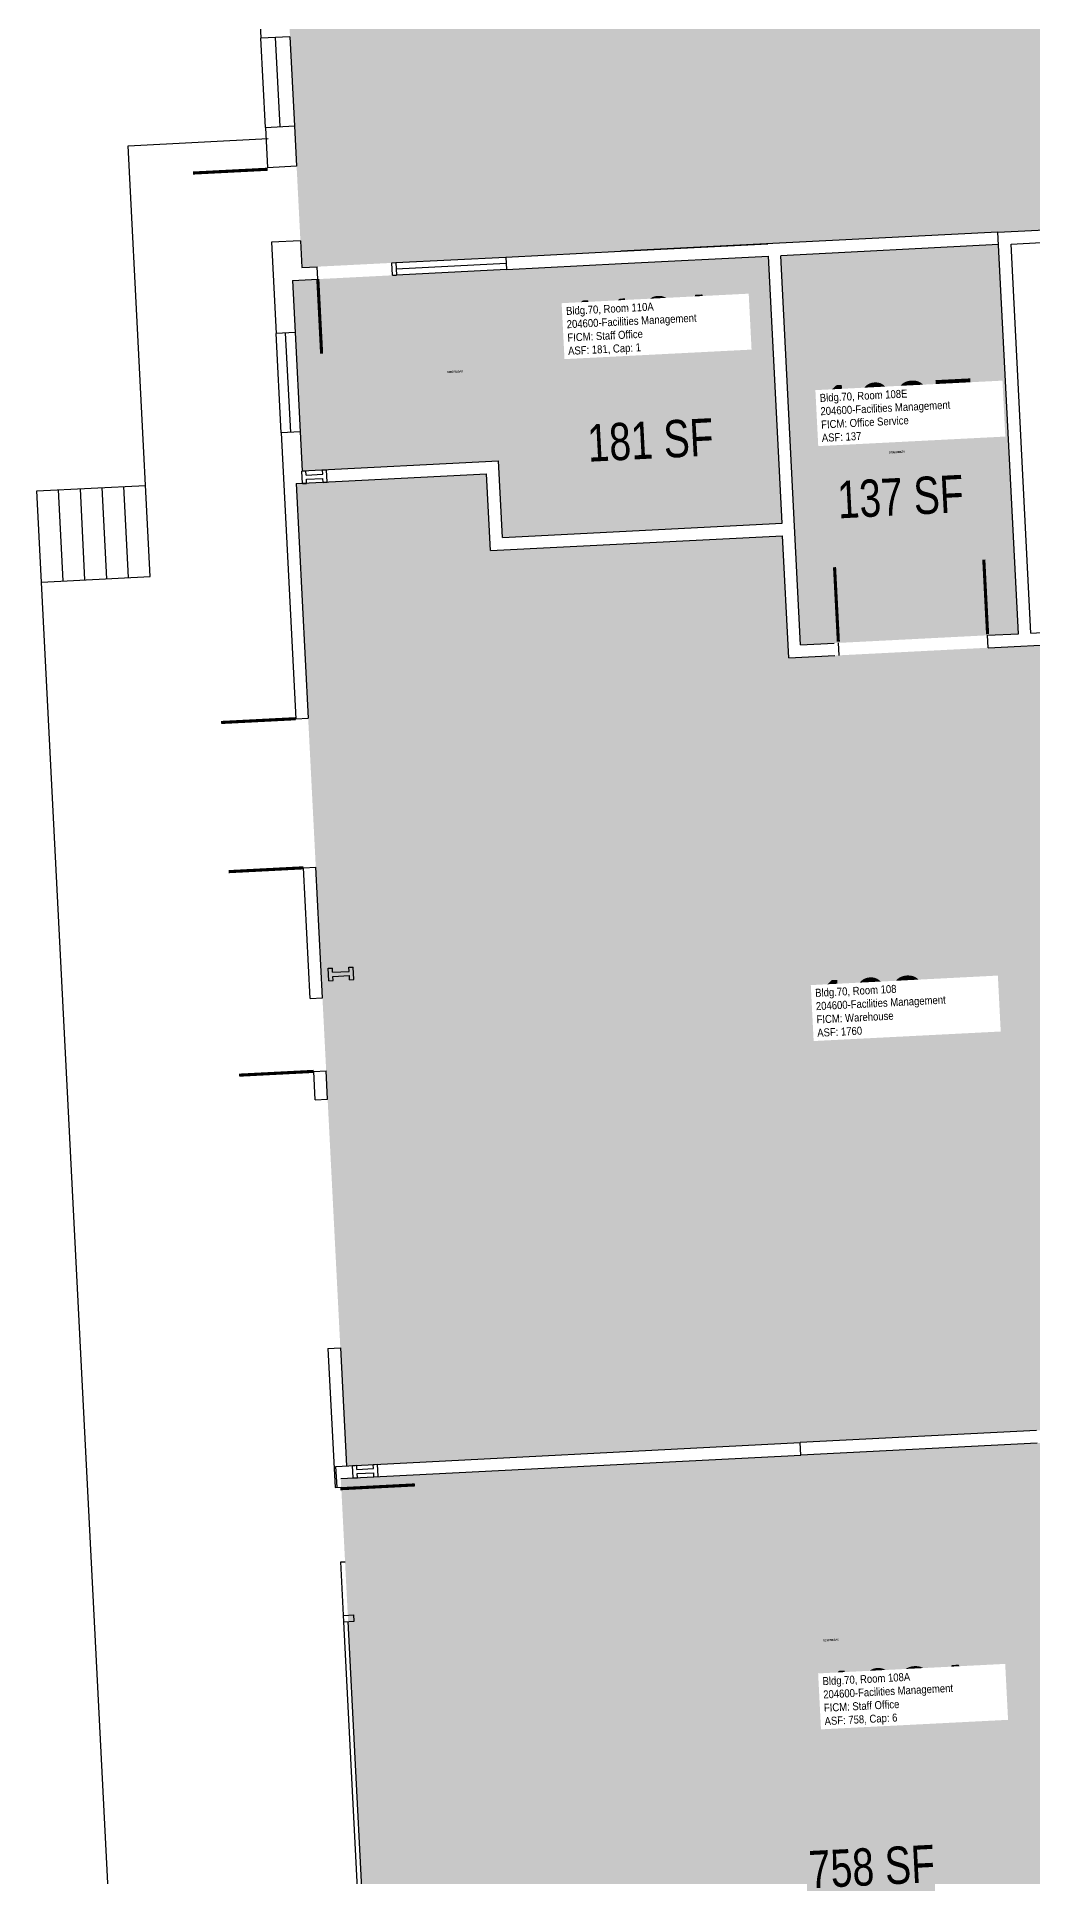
# Model space of a CAD drawing. Header units: inches. Extents: x 69217536 to 69218852, y 27687196 to 27690610.
# Drawn here: x 69217612 to 69218092, y 27687961 to 27688848 of the extents above; entities that cross this region are included whole.
import ezdxf
from ezdxf.enums import TextEntityAlignment as Align

# ---------------------------------------------------------------- set-up
doc = ezdxf.new("R2010")
doc.units = ezdxf.units.IN
doc.header["$LTSCALE"] = 50
doc.header["$MEASUREMENT"] = 0
for name, color, linetype in [('A-COLS', 5, 'CONTINUOUS'), ('A-DOOR', 2, 'CONTINUOUS'), ('A-GLAZ', 1, 'CONTINUOUS'), ('A-IDEN-RNUM', 7, 'CONTINUOUS'), ('A-IDEN-SNUM', 4, 'CONTINUOUS'), ('A-IDEN-VNUM', 4, 'CONTINUOUS'), ('A-SITE', 3, 'CONTINUOUS'), ('A-WALL', 5, 'CONTINUOUS'), ('AREA-TEXT', 3, 'CONTINUOUS'), ('Rooms-Category-Color', 7, 'CONTINUOUS'), ('Rooms-College-Color', 7, 'CONTINUOUS'), ('Rooms-Department-Color', 7, 'CONTINUOUS'), ('Rooms-Division-Color', 7, 'CONTINUOUS'), ('Rooms-Information', 7, 'CONTINUOUS')]:
    doc.layers.add(name, color=color, linetype=linetype)
doc.styles.add('CP_AREA', font='arial.ttf', dxfattribs={"height": 15})
doc.styles.add('CP_ROOMSNUMBER', font='arial.ttf', dxfattribs={"height": 1})
doc.styles.add('CP_ROOMVNUMBER', font='arial.ttf', dxfattribs={"width": 0.85, "height": 0.075})

msp = doc.modelspace()

# ---------------------------------------------------------------- hatches: boundary and pattern name
at = {"layer": 'Rooms-Category-Color', "linetype": 'ByBlock', "true_color": 0xfa9ba3}
for points in [[(69218497.06, 27688774.86), (69218075.11, 27688753.34), (69217739.65, 27688736.34), (69217733.71, 27688852.81), (69217891.51, 27688860.85), (69217878.35, 27689118.79), (69218477.94, 27689149.37)], [(69217834.41, 27688643.11), (69217836.3, 27688606.15), (69217971.05, 27688613.03), (69217964.48, 27688741.81), (69217735.21, 27688730.1), (69217739.89, 27688638.28)], [(69217970.48, 27688742), (69218075.42, 27688747.35), (69218084.98, 27688559.76), (69217980.04, 27688554.41)], [(69218256.84, 27688039.73), (69218107.04, 27688032.09), (69218106.55, 27688041.67), (69218104.19, 27688088.02), (69218100.52, 27688159.92), (69218100.01, 27688169.91), (69218094.02, 27688169.6), (69217758.46, 27688152.49), (69217760.5, 27688112.41), (69217761.82, 27688086.58), (69217761.97, 27688083.58), (69217768.69, 27687951.75), (69217768.84, 27687948.76), (69217771.9, 27687888.84), (69218232.04, 27687912.3), (69218263.26, 27687913.89), (69218259.58, 27687986.13)]]:
    msp.add_hatch(color=241, dxfattribs=at).paths.add_polyline_path(points)
at = {"layer": 'Rooms-Category-Color', "linetype": 'ByBlock', "true_color": 0xe3c5e1}
msp.add_hatch(color=254, dxfattribs=at).paths.add_polyline_path([(69218108.09, 27688554.93), (69218098.44, 27688744.23), (69218254.95, 27688752.21), (69218278.99, 27688281.18), (69218370.43, 27688285.83), (69218375.33, 27688189.96), (69217761.13, 27688158.65), (69217736.96, 27688632.13), (69217828.73, 27688636.81), (69217830.61, 27688599.86), (69217971.35, 27688607.03), (69217974.36, 27688548.11)])
at = {"layer": 'Rooms-College-Color', "linetype": 'ByBlock', "true_color": 0x80bc67}
for points in [[(69218497.06, 27688774.86), (69218075.11, 27688753.34), (69217739.65, 27688736.34), (69217733.71, 27688852.81), (69217891.51, 27688860.85), (69217878.35, 27689118.79), (69218477.94, 27689149.37)], [(69218108.09, 27688554.93), (69218098.44, 27688744.23), (69218254.95, 27688752.21), (69218278.99, 27688281.18), (69218370.43, 27688285.83), (69218375.33, 27688189.96), (69217761.13, 27688158.65), (69217736.96, 27688632.13), (69217828.73, 27688636.81), (69217830.61, 27688599.86), (69217971.35, 27688607.03), (69217974.36, 27688548.11)], [(69217834.41, 27688643.11), (69217836.3, 27688606.15), (69217971.05, 27688613.03), (69217964.48, 27688741.81), (69217735.21, 27688730.1), (69217739.89, 27688638.28)], [(69217970.48, 27688742), (69218075.42, 27688747.35), (69218084.98, 27688559.76), (69217980.04, 27688554.41)], [(69218256.84, 27688039.73), (69218107.04, 27688032.09), (69218106.55, 27688041.67), (69218104.19, 27688088.02), (69218100.52, 27688159.92), (69218100.01, 27688169.91), (69218094.02, 27688169.6), (69217758.46, 27688152.49), (69217760.5, 27688112.41), (69217761.82, 27688086.58), (69217761.97, 27688083.58), (69217768.69, 27687951.75), (69217768.84, 27687948.76), (69217771.9, 27687888.84), (69218232.04, 27687912.3), (69218263.26, 27687913.89), (69218259.58, 27687986.13)]]:
    msp.add_hatch(color=83, dxfattribs=at).paths.add_polyline_path(points)
at = {"layer": 'Rooms-Department-Color', "linetype": 'ByBlock', "true_color": 0x80bc67}
for points in [[(69218497.06, 27688774.86), (69218075.11, 27688753.34), (69217739.65, 27688736.34), (69217733.71, 27688852.81), (69217891.51, 27688860.85), (69217878.35, 27689118.79), (69218477.94, 27689149.37)], [(69218108.09, 27688554.93), (69218098.44, 27688744.23), (69218254.95, 27688752.21), (69218278.99, 27688281.18), (69218370.43, 27688285.83), (69218375.33, 27688189.96), (69217761.13, 27688158.65), (69217736.96, 27688632.13), (69217828.73, 27688636.81), (69217830.61, 27688599.86), (69217971.35, 27688607.03), (69217974.36, 27688548.11)], [(69217834.41, 27688643.11), (69217836.3, 27688606.15), (69217971.05, 27688613.03), (69217964.48, 27688741.81), (69217735.21, 27688730.1), (69217739.89, 27688638.28)], [(69217970.48, 27688742), (69218075.42, 27688747.35), (69218084.98, 27688559.76), (69217980.04, 27688554.41)], [(69218256.84, 27688039.73), (69218107.04, 27688032.09), (69218106.55, 27688041.67), (69218104.19, 27688088.02), (69218100.52, 27688159.92), (69218100.01, 27688169.91), (69218094.02, 27688169.6), (69217758.46, 27688152.49), (69217760.5, 27688112.41), (69217761.82, 27688086.58), (69217761.97, 27688083.58), (69217768.69, 27687951.75), (69217768.84, 27687948.76), (69217771.9, 27687888.84), (69218232.04, 27687912.3), (69218263.26, 27687913.89), (69218259.58, 27687986.13)]]:
    msp.add_hatch(color=83, dxfattribs=at).paths.add_polyline_path(points)
at = {"layer": 'Rooms-Division-Color', "linetype": 'ByBlock', "true_color": 0x80bc67}
for points in [[(69218497.06, 27688774.86), (69218075.11, 27688753.34), (69217739.65, 27688736.34), (69217733.71, 27688852.81), (69217891.51, 27688860.85), (69217878.35, 27689118.79), (69218477.94, 27689149.37)], [(69218108.09, 27688554.93), (69218098.44, 27688744.23), (69218254.95, 27688752.21), (69218278.99, 27688281.18), (69218370.43, 27688285.83), (69218375.33, 27688189.96), (69217761.13, 27688158.65), (69217736.96, 27688632.13), (69217828.73, 27688636.81), (69217830.61, 27688599.86), (69217971.35, 27688607.03), (69217974.36, 27688548.11)], [(69217834.41, 27688643.11), (69217836.3, 27688606.15), (69217971.05, 27688613.03), (69217964.48, 27688741.81), (69217735.21, 27688730.1), (69217739.89, 27688638.28)], [(69217970.48, 27688742), (69218075.42, 27688747.35), (69218084.98, 27688559.76), (69217980.04, 27688554.41)], [(69218256.84, 27688039.73), (69218107.04, 27688032.09), (69218106.55, 27688041.67), (69218104.19, 27688088.02), (69218100.52, 27688159.92), (69218100.01, 27688169.91), (69218094.02, 27688169.6), (69217758.46, 27688152.49), (69217760.5, 27688112.41), (69217761.82, 27688086.58), (69217761.97, 27688083.58), (69217768.69, 27687951.75), (69217768.84, 27687948.76), (69217771.9, 27687888.84), (69218232.04, 27687912.3), (69218263.26, 27687913.89), (69218259.58, 27687986.13)]]:
    msp.add_hatch(color=83, dxfattribs=at).paths.add_polyline_path(points)

# ---------------------------------------------------------------- linework, layer by layer
at = {"layer": 'A-COLS'}
for p, q in [((69217739.66, 27688638.14), (69217741.65, 27688638.24)), ((69217739.96, 27688632.15), (69217739.66, 27688638.14)), ((69217741.76, 27688636.24), (69217741.65, 27688638.24)), ((69217741.76, 27688636.24), (69217749.74, 27688636.65)), ((69217741.86, 27688634.25), (69217749.85, 27688634.65)), ((69217741.96, 27688632.25), (69217741.86, 27688634.25)), ((69217749.64, 27688638.65), (69217751.64, 27688638.75)), ((69217749.74, 27688636.65), (69217749.64, 27688638.65)), ((69217749.95, 27688632.66), (69217749.85, 27688634.65)), ((69217751.95, 27688632.76), (69217751.64, 27688638.75)), ((69217739.96, 27688632.15), (69217741.96, 27688632.25)), ((69217749.95, 27688632.66), (69217751.95, 27688632.76)), ((69217752.42, 27688398.45), (69217754.41, 27688398.55)), ((69217752.72, 27688392.45), (69217752.42, 27688398.45)), ((69217754.52, 27688396.55), (69217754.41, 27688398.55)), ((69217754.52, 27688396.55), (69217762.51, 27688396.96)), ((69217754.62, 27688394.55), (69217762.61, 27688394.96)), ((69217762.4, 27688398.96), (69217764.4, 27688399.06)), ((69217762.51, 27688396.96), (69217762.4, 27688398.96)), ((69217762.71, 27688392.96), (69217762.61, 27688394.96)), ((69217764.71, 27688393.07), (69217764.4, 27688399.06)), ((69217752.72, 27688392.45), (69217754.72, 27688392.56)), ((69217754.72, 27688392.56), (69217754.62, 27688394.55)), ((69217762.71, 27688392.96), (69217764.71, 27688393.07)), ((69217764.13, 27688158.76), (69217766.13, 27688158.86)), ((69217764.43, 27688152.77), (69217764.13, 27688158.76)), ((69217766.23, 27688156.87), (69217766.13, 27688158.86)), ((69217766.23, 27688156.87), (69217774.22, 27688157.28)), ((69217766.33, 27688154.87), (69217774.32, 27688155.28)), ((69217774.11, 27688159.27), (69217776.11, 27688159.37)), ((69217774.22, 27688157.28), (69217774.11, 27688159.27)), ((69217774.42, 27688153.28), (69217774.32, 27688155.28)), ((69217776.42, 27688153.38), (69217776.11, 27688159.37)), ((69217764.43, 27688152.77), (69217766.43, 27688152.87)), ((69217766.43, 27688152.87), (69217766.33, 27688154.87)), ((69217774.42, 27688153.28), (69217776.42, 27688153.38))]:
    msp.add_line(p, q, dxfattribs=at)
at = {"layer": 'A-DOOR', "linetype": 'Continuous'}
for points in [[(69217723.21, 27688783.69, 1.5, 1.5, 0), (69217687.26, 27688781.86, 0, 0, 0), (69217687.22, 27688782.61, 0, 0, 0.414214), (69217725.01, 27688748.49, 0, 0, 0.414214)], [(69217747.38, 27688730.72, 1.5, 1.5, 0), (69217749.21, 27688694.77, 0, 0, 0), (69217748.46, 27688694.73, 0, 0, 0.414214), (69217782.58, 27688732.52, 0, 0, 0.414214)], [(69217998.21, 27688555.9, 1.5, 1.5, 0), (69217996.37, 27688591.85, 0, 0, 0), (69217995.62, 27688591.82, 0, 0, -0.414214), (69218033.41, 27688557.7, 0, 0, -0.414214)], [(69218070.11, 27688559.57, 1.5, 1.5, 0), (69218068.28, 27688595.52, 0, 0, 0), (69218069.03, 27688595.56, 0, 0, 0.414214), (69218034.91, 27688557.77, 0, 0, 0.414214)], [(69217736.74, 27688518.8, 1.5, 1.5, 0), (69217700.79, 27688516.97, 0, 0, 0), (69217700.75, 27688517.72, 0, 0, 0.399711), (69217738.58, 27688482.85, 0, 0, 0.414214)], [(69217740.41, 27688446.9, 1.5, 1.5, 0), (69217704.46, 27688445.06, 0, 0, 0), (69217704.5, 27688444.31, 0, 0, -0.399711), (69217738.58, 27688482.85, 0, 0, -0.414214)], [(69217745.42, 27688348.77, 1.5, 1.5, 0), (69217709.46, 27688346.94, 0, 0, 0), (69217709.5, 27688346.19, 0, 0, -0.414214), (69217743.62, 27688383.98, 0, 0, -0.414214)]]:
    msp.add_lwpolyline(points, format="xyseb", dxfattribs=at)
at = {"layer": 'A-DOOR'}
msp.add_lwpolyline([(69217758.2, 27688147.56, 1.5, 1.5, 0), (69217794.15, 27688149.4, 0, 0, 0), (69217794.19, 27688148.65, 0, 0, -0.414214), (69217758.5, 27688112.28, 0, 0, -0.414214)], format="xyseb", dxfattribs=at)
at = {"layer": 'A-GLAZ', "linetype": 'ByBlock'}
for p, q in [((69217729.17, 27688804.25), (69217726.98, 27688847.2)), ((69217733.97, 27688847.55), (69217736.16, 27688804.61)), ((69217722.18, 27688803.89), (69217719.99, 27688846.84)), ((69217785, 27688738.66), (69217838.02, 27688741.36)), ((69217785.15, 27688735.66), (69217838.17, 27688738.37)), ((69217838.33, 27688735.37), (69217785.3, 27688732.66)), ((69217729.7, 27688656.61), (69217727.25, 27688704.55)), ((69217734.32, 27688656.85), (69217731.87, 27688704.78)), ((69217736.49, 27688705.02), (69217738.93, 27688657.08))]:
    msp.add_line(p, q, dxfattribs=at)
at = {"layer": 'A-SITE'}
for p, q in [((69217656.05, 27688795.02), (69217723.46, 27688798.46)), ((69217666.65, 27688587.35), (69217656.05, 27688795.02)), ((69217611.98, 27688628.62), (69217664.41, 27688631.29)), ((69217651.13, 27687861.62), (69217611.98, 27688628.62)), ((69217624.7, 27688585.21), (69217622.46, 27688629.15)), ((69217635.19, 27688585.74), (69217632.95, 27688629.69)), ((69217645.68, 27688586.28), (69217643.43, 27688630.22)), ((69217656.16, 27688586.81), (69217653.92, 27688630.76)), ((69217614.22, 27688584.67), (69217666.65, 27688587.35))]:
    msp.add_line(p, q, dxfattribs=at)
at = {"layer": 'A-WALL'}
for p, q in [((69217717.3, 27688899.28), (69217719.99, 27688846.84)), ((69217722.18, 27688803.89), (69217723.18, 27688784.44)), ((69217736.16, 27688804.61), (69217737.16, 27688785.16)), ((69218075.11, 27688753.34), (69218431.74, 27688771.53)), ((69218081.41, 27688747.65), (69218432.05, 27688765.53)), ((69218084.98, 27688559.76), (69218075.11, 27688753.34)), ((69217725.01, 27688748.49), (69217727.26, 27688704.55)), ((69217738.99, 27688749.2), (69217739.65, 27688736.34)), ((69217838.02, 27688741.36), (69217893.38, 27688744.19)), ((69217893.38, 27688744.19), (69217964.17, 27688747.8)), ((69217893.69, 27688738.19), (69217964.48, 27688741.81)), ((69217971.05, 27688613.03), (69217964.48, 27688741.81)), ((69217980.04, 27688554.41), (69217970.48, 27688742)), ((69218090.98, 27688560.07), (69218081.41, 27688747.65)), ((69217739.65, 27688736.34), (69217747.07, 27688736.72)), ((69217783.03, 27688738.55), (69217785, 27688738.66)), ((69217783.33, 27688732.56), (69217785.3, 27688732.66)), ((69217838.33, 27688735.37), (69217893.69, 27688738.19)), ((69217735.21, 27688730.1), (69217747.38, 27688730.72)), ((69217735.21, 27688730.1), (69217736.49, 27688705.02)), ((69217729.7, 27688656.61), (69217736.74, 27688518.8)), ((69217738.93, 27688657.08), (69217739.89, 27688638.28)), ((69217739.89, 27688638.28), (69217834.41, 27688643.11)), ((69217836.3, 27688606.15), (69217834.41, 27688643.11)), ((69217736.96, 27688632.13), (69217828.73, 27688636.81)), ((69217830.61, 27688599.86), (69217828.73, 27688636.81)), ((69217736.96, 27688632.13), (69217742.74, 27688519.11)), ((69217836.3, 27688606.15), (69217971.05, 27688613.03)), ((69217830.61, 27688599.86), (69217971.35, 27688607.03)), ((69217974.36, 27688548.11), (69217971.35, 27688607.03)), ((69217980.04, 27688554.41), (69217996.16, 27688555.23)), ((69217998.54, 27688549.34), (69217998.24, 27688555.34)), ((69218070.14, 27688559), (69218084.98, 27688559.76)), ((69218070.45, 27688553.01), (69218070.14, 27688559)), ((69218070.45, 27688553.01), (69218108.09, 27688554.93)), ((69218090.98, 27688560.07), (69218101.79, 27688560.62)), ((69217974.36, 27688548.11), (69217996.47, 27688549.24)), ((69217743.62, 27688383.97), (69217740.41, 27688446.9)), ((69217749.61, 27688384.28), (69217746.4, 27688447.2)), ((69217746.12, 27688335.07), (69217745.42, 27688348.77)), ((69217752.23, 27688215.23), (69217755.66, 27688148.18)), ((69217758.23, 27688215.54), (69217761.13, 27688158.61)), ((69217756.14, 27688158.35), (69217979.85, 27688169.78)), ((69217980.15, 27688163.78), (69217979.85, 27688169.78)), ((69217756.65, 27688148.24), (69217756.14, 27688158.35)), ((69217758.44, 27688152.46), (69217980.15, 27688163.78)), ((69217755.66, 27688148.18), (69217758.65, 27688148.34)), ((69217758.49, 27688112.28), (69217760.49, 27688112.38)), ((69217759.96, 27688083.45), (69217758.49, 27688112.28)), ((69217759.81, 27688086.45), (69217764.8, 27688086.7)), ((69217764.96, 27688083.71), (69217764.8, 27688086.7)), ((69217759.96, 27688083.45), (69217764.96, 27688083.71)), ((69217766.84, 27687948.63), (69217759.96, 27688083.45)), ((69217768.69, 27687951.73), (69217761.96, 27688083.55))]:
    msp.add_line(p, q, dxfattribs=at)
at = {"layer": 'A-WALL', "linetype": 'ByBlock'}
for p, q in [((69217733.97, 27688847.55), (69217719.99, 27688846.84)), ((69217722.18, 27688803.89), (69217736.16, 27688804.61)), ((69218075.11, 27688753.34), (69217893.38, 27688744.19)), ((69217725.01, 27688748.49), (69217727.25, 27688704.55)), ((69217838.02, 27688741.36), (69217838.33, 27688735.37)), ((69218075.42, 27688747.35), (69217970.48, 27688742)), ((69217785, 27688738.66), (69217785.3, 27688732.66)), ((69217736.49, 27688705.02), (69217727.25, 27688704.55)), ((69217738.93, 27688657.08), (69217729.7, 27688656.61)), ((69217743.62, 27688383.98), (69217740.41, 27688446.9)), ((69217752.11, 27688335.38), (69217751.41, 27688349.08)), ((69218093.7, 27688175.59), (69217979.85, 27688169.78)), ((69218094, 27688169.59), (69217980.15, 27688163.78))]:
    msp.add_line(p, q, dxfattribs=at)
at = {"layer": 'A-WALL', "linetype": 'Continuous'}
for p, q in [((69217737.16, 27688785.16), (69217723.18, 27688784.44)), ((69217738.99, 27688749.2), (69217725.01, 27688748.49)), ((69217747.38, 27688730.72), (69217747.07, 27688736.72)), ((69217783.33, 27688732.56), (69217783.03, 27688738.55)), ((69217736.74, 27688518.8), (69217742.74, 27688519.11)), ((69217740.41, 27688446.9), (69217746.4, 27688447.2)), ((69217743.62, 27688383.97), (69217749.61, 27688384.28)), ((69217745.42, 27688348.77), (69217751.41, 27688349.08)), ((69217746.12, 27688335.07), (69217752.11, 27688335.38)), ((69217752.23, 27688215.23), (69217758.23, 27688215.54)), ((69217980.15, 27688163.78), (69217979.85, 27688169.78))]:
    msp.add_line(p, q, dxfattribs=at)

# ---------------------------------------------------------------- texts
at = {"layer": 'A-IDEN-RNUM', "style": 'CP_ROOMSNUMBER', "width": 0.85}
for s, p in [('0110-A0', (69217809.59, 27688685.39)), ('0108-E0', (69218022.54, 27688646.62)), ('0108-A0', (69217990.8, 27688073.93))]:
    msp.add_text(s, height=1, rotation=2.91909, dxfattribs=at).set_placement(p)
at = {"layer": 'A-IDEN-SNUM', "style": 'CP_ROOMSNUMBER', "width": 0.85}
for s, p in [('07000110A0', (69217809.59, 27688685.39)), ('07000108E0', (69218022.54, 27688646.62)), ('07000108A0', (69217990.8, 27688073.93))]:
    msp.add_text(s, height=1, rotation=2.91909, dxfattribs=at).set_placement(p)
at = {"layer": 'A-IDEN-VNUM', "style": 'CP_ROOMVNUMBER', "width": 0.85}
for s, p in [('110A', (69217868.13, 27688693.01)), ('108E', (69217990.34, 27688652.19)), ('108', (69217988.13, 27688365.36)), ('108A', (69217991.72, 27688032.41))]:
    msp.add_text(s, height=27, rotation=2.91909, dxfattribs=at).set_placement(p)
at = {"layer": 'AREA-TEXT', "linetype": 'ByBlock', "style": 'CP_AREA', "width": 0.75}
for s, p in [('181 SF', (69217907.65, 27688653.19)), ('137 SF', (69218028.15, 27688625.88)), ('758 SF', (69218014.31, 27687965.42))]:
    msp.add_text(s, height=18, rotation=2.91909, dxfattribs=at).set_placement(p, align=Align.MIDDLE_CENTER)

# ---------------------------------------------------------------- next in the draw order: texts
at = {"layer": 'Rooms-Information', "linetype": 'ByBlock', "char_height": 3.8571, "width": 86.4, "attachment_point": 7, "rotation": 2.91909, "style": 'CP_ROOMVNUMBER', "bg_fill": 3, "box_fill_scale": 1.5, "bg_fill_color": 256, "bg_fill_true_color": 13158600, "bg_fill_transparency": 0}
for s, insert in [('Bldg.70, Room 110A^M^J204600-Facilities Management^M^JFICM: Staff Office^M^JASF: 181, Cap: 1', (69217868.13, 27688693.01)), ('Bldg.70, Room 108E^M^J204600-Facilities Management^M^JFICM: Office Service^M^JASF: 137', (69217990.34, 27688652.19)), ('Bldg.70, Room 108^M^J204600-Facilities Management^M^JFICM: Warehouse^M^JASF: 1760', (69217988.13, 27688365.36)), ('Bldg.70, Room 108A^M^J204600-Facilities Management^M^JFICM: Staff Office^M^JASF: 758, Cap: 6', (69217991.72, 27688032.41))]:
    msp.add_mtext(s, dxfattribs=dict(at, insert=insert))

doc.saveas('drawing.dxf')
